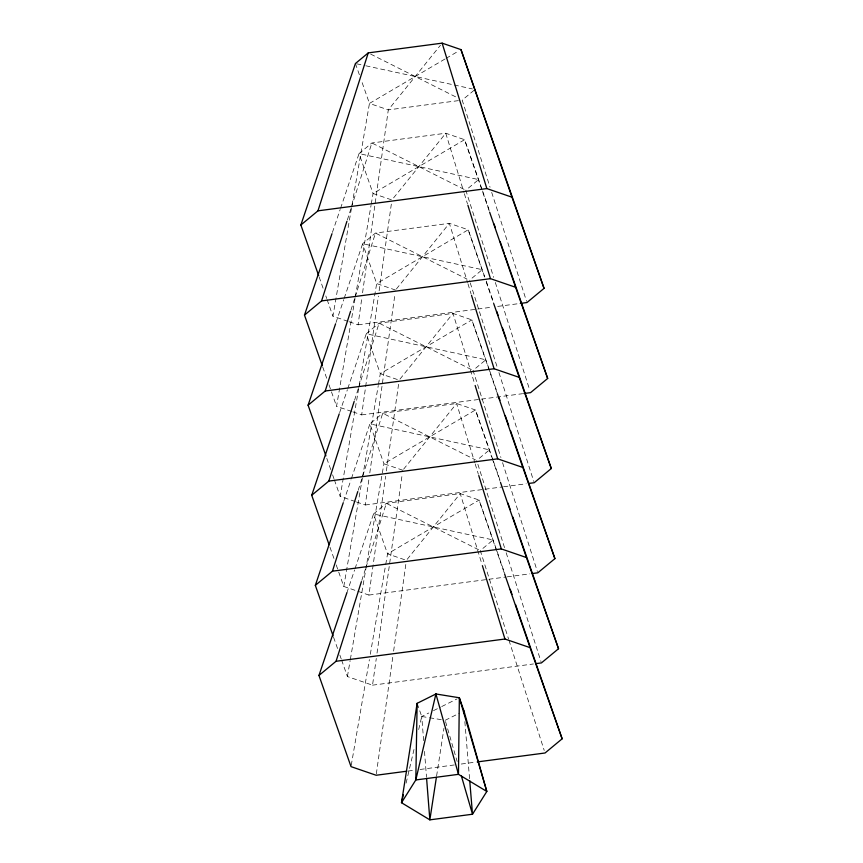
<?xml version="1.0" encoding="UTF-8"?>
<svg xmlns="http://www.w3.org/2000/svg" width="863" height="863" viewBox="0 0 863 863"><rect width="100%" height="100%" fill="white"/><g stroke="black" fill="none" stroke-linecap="round" stroke-linejoin="round"><path stroke-width="0.65" stroke-dasharray="4.32 3.24" d="M349.267 321.791L358.059 324.812L361.813 298.113M362.568 292.773L388.296 109.881L440.454 45.232M352.881 411.878L361.673 414.898L378.393 296.085M379.137 290.745L391.543 202.632M356.495 501.975L365.297 504.984L369.051 478.285M369.796 472.946L394.974 294.056M336.214 564.931L343.787 586.462L368.911 595.071L385.632 476.257M386.376 470.918L398.771 382.816M341.619 660.087L347.411 676.549L372.525 685.168L376.29 658.458M377.034 653.118L402.201 474.24M376.333 773.917L392.859 656.441M393.614 651.101L406.009 562.989M436.592 776.042L443.949 728.253M348.005 321.36L332.935 316.192L369.45 103.42L361.565 80.971M351.629 411.446L336.548 406.279L355.157 297.908M355.383 296.592L371.036 205.394M371.263 204.078L373.075 193.506L359.04 153.614L371.867 142.978L445.761 133.236L464.596 139.698L482.147 189.731M355.243 501.543L340.173 496.365L376.689 283.593L362.654 243.7L375.481 233.064L449.375 223.323L468.221 229.785L485.772 279.817M343.787 586.462L362.395 478.091M362.622 476.764L378.264 385.578M378.49 384.251L380.313 373.679L366.279 333.787L379.105 323.15L452.999 313.42L471.834 319.882L489.386 369.903M347.411 676.549L350.13 660.691M350.356 659.364L383.927 463.765L369.893 423.873L382.719 413.237L456.613 403.506L475.448 409.968L493 459.99M351.252 765.319L369.396 659.591M370.303 654.294L385.502 565.75M385.729 564.434L387.552 553.863L373.517 513.97L386.344 503.334L460.227 493.593L479.073 500.055L496.624 550.076M406.106 783.119L414.38 747.843M418.684 729.559L421.748 716.495L417.541 704.532M347.336 220.022L351.014 208.468M351.424 207.185L371.867 142.978L464.596 189.623M350.961 310.108L354.639 298.555M355.049 297.271L375.481 233.064L467.012 279.105M354.574 400.195L358.253 388.641M358.663 387.358L379.105 323.15L471.834 369.796M358.188 490.281L382.719 413.237L475.459 459.893M361.813 580.378L365.491 568.814M365.901 567.53L386.344 503.334L479.073 549.979M332.406 232.449L340.141 209.558M340.572 208.285L359.04 153.614L478.631 179.59L465.804 190.227L493.679 277.347M336.02 322.535L343.754 299.644M344.186 298.371L362.654 243.7L482.244 269.677L469.418 280.313M339.644 412.622L347.379 389.742M347.8 388.469L366.279 333.787L485.869 359.774L473.043 370.41L500.918 457.519M343.69 501.446L350.993 479.828M351.424 478.555L369.893 423.873L489.483 449.86L476.656 460.497M346.872 592.805L354.607 569.914M355.038 568.641L373.517 513.97L493.107 539.947L480.281 550.583L508.555 638.976M396.376 289.008L449.375 223.323L467.573 282.525M403.614 469.192L456.613 403.506L474.812 462.697M474.024 90.324L462.19 100.14L490.055 187.249M444.963 59.029L369.45 103.42L388.296 109.881L460.864 100.313M446.106 58.35L458.695 50.96M423.647 740.659L421.748 716.495L428.803 712.989M433.496 710.648L440.551 707.131M441.716 706.549L456.991 698.944M445.179 720.292L459.278 713.27M358.059 324.812L476.408 309.213M477.746 309.04L492.374 307.109M497.692 306.408L518.965 303.603M361.673 414.898L480.033 399.299M481.36 399.127L522.59 393.69M365.297 504.984L483.647 489.386M484.974 489.213L502.266 486.937M503.593 486.764L526.203 483.776M368.911 595.071L505.88 577.023M507.217 576.851L529.817 573.873M372.525 685.168L533.442 663.96M408.059 771.047L414.715 770.174M420.033 769.472L454.607 764.909M461.263 764.035L475.891 762.105M421.748 716.495L428.253 717.552M429.558 717.757L441.273 719.656M356.721 63.808L364.52 65.502M365.826 65.782L452.913 84.703M454.218 84.984L472.417 88.943M395.534 290.054L376.689 283.593L468.221 229.785L484.477 276.861M402.773 470.227L383.927 463.765L475.448 409.968L491.716 457.034M370.659 54.099L457.368 97.713M355.427 63.528L359.364 74.747M319.127 276.937L323.582 289.601M325.804 295.933L326.699 298.469M327.142 299.731L332.935 316.192M322.74 367.023L326.753 378.426M328.976 384.758L336.548 406.279M326.807 458.382L330.82 469.774M332.6 474.844L333.938 478.641M334.38 479.904L340.173 496.365M329.979 547.196L334.434 559.86M333.593 637.282L337.606 648.685M339.839 655.017L341.176 658.814M482.59 190.993L489.623 211.262M486.203 281.079L493.679 302.611M489.828 371.166L497.304 392.708M493.442 461.263L500.475 481.522M497.066 551.349L504.542 572.881M489.213 210.939L464.596 139.698L373.075 193.506L391.91 199.968L445.761 133.236L463.96 192.438M486.236 281.953L493.712 303.582M496.894 392.395L471.834 319.882L380.313 373.679L399.148 380.141L452.999 313.42L474.758 384.197M492.158 458.307L500.076 481.209M504.132 572.568L479.073 500.055L387.552 553.863L406.387 560.324L460.227 493.593L481.996 564.37M491.694 192.373L526.538 301.273M495.319 282.471L529.742 390.076M470.238 282.881L497.293 367.433M498.933 372.557L533.776 481.446M502.557 462.644L537.39 571.533M477.886 464.337L504.531 547.606M506.171 552.73L541.015 661.619M508.965 640.26L544.219 750.432M464.359 193.722L467.519 204.024M467.973 283.808L471.144 294.11M475.211 463.992L478.372 474.283M445.545 721.576L457.153 761.468M464.855 721.662L469.623 779.354M424.488 751.393L426.484 776.894"/><path stroke-width="1.29" d="M417.12 703.334L415.815 779.958L401.5 802.719L429.85 819.85L472.503 814.23L486.818 791.468L463.97 710.929L459.343 697.768L435.912 693.971L417.12 703.334L401.5 802.719L403.345 794.877M436.387 777.369L429.85 819.85L426.581 778.243M318.684 275.664L300.863 225.006L317.962 210.831L368.253 52.891L442.136 43.15L460.982 49.612L544.046 288.371L526.948 302.546L520.292 303.431M322.298 365.761L304.477 315.103L321.575 300.917L346.926 221.306M325.912 455.847L308.091 405.189L325.2 391.004L350.551 311.392M329.083 544.672L311.716 495.276L328.814 481.09L354.164 401.478M333.15 636.02L315.329 585.362L332.438 571.187L357.778 491.576M406.732 771.22L376.149 775.254L351.025 766.635L318.954 675.449L336.052 661.274L361.403 581.662M300.863 225.006L355.427 63.528L368.253 52.891M304.477 315.103L331.975 233.722M308.091 405.189L335.588 323.808M311.716 495.276L339.213 413.895M315.329 585.362L343.258 502.708M318.954 675.449L346.872 592.805M505.017 255.588L547.671 378.458L530.562 392.643L523.917 393.517M507.757 343.15L551.284 468.544L534.186 482.73L528.868 483.431M510.497 430.702L554.909 558.641L537.8 572.816L532.482 573.517M512.795 516.991L558.523 648.728L541.425 662.903L536.096 663.604M515.535 604.542L562.137 738.814L545.038 752.989L477.217 761.932M317.962 210.831L486.851 188.576L511.975 197.185L544.046 288.371M321.575 300.917L490.475 278.663L515.589 287.271L547.671 378.458M325.2 391.004L494.089 368.749L519.213 377.368L551.284 468.544M328.814 481.09L497.703 458.836L522.827 467.455L554.909 558.641M332.438 571.187L501.327 548.922L526.452 557.541L558.523 648.728M336.052 661.274L504.941 639.019L530.065 647.628L562.137 738.814M494.024 223.927L495.34 227.724M500.173 241.662L504.132 253.064M496.764 311.478L498.08 315.286M502.471 327.951L505.998 338.08M499.062 397.767L499.936 400.303M505.211 415.502L508.728 425.632M507.951 503.053L510.152 509.397M510.249 589.343L512.007 594.413M460.982 49.612L511.975 197.185M489.655 212.212L515.589 287.271M493.712 303.582L519.213 377.368M497.336 393.668L522.827 467.455M500.508 482.482L526.452 557.541M504.564 573.841L530.065 647.628M442.136 43.15L486.851 188.576M467.919 205.308L490.475 278.663M471.532 295.394L494.089 368.749M475.157 385.481L497.703 458.836M478.771 475.567L501.327 548.922M482.385 565.664L504.941 639.019M461.274 775.621L472.503 814.23L469.731 780.691M463.97 710.929L464.197 713.615M459.343 697.768L458.469 774.338L486.818 791.468L459.343 697.768M435.912 693.971L415.815 779.958L458.469 774.338L435.912 693.971"/></g></svg>
